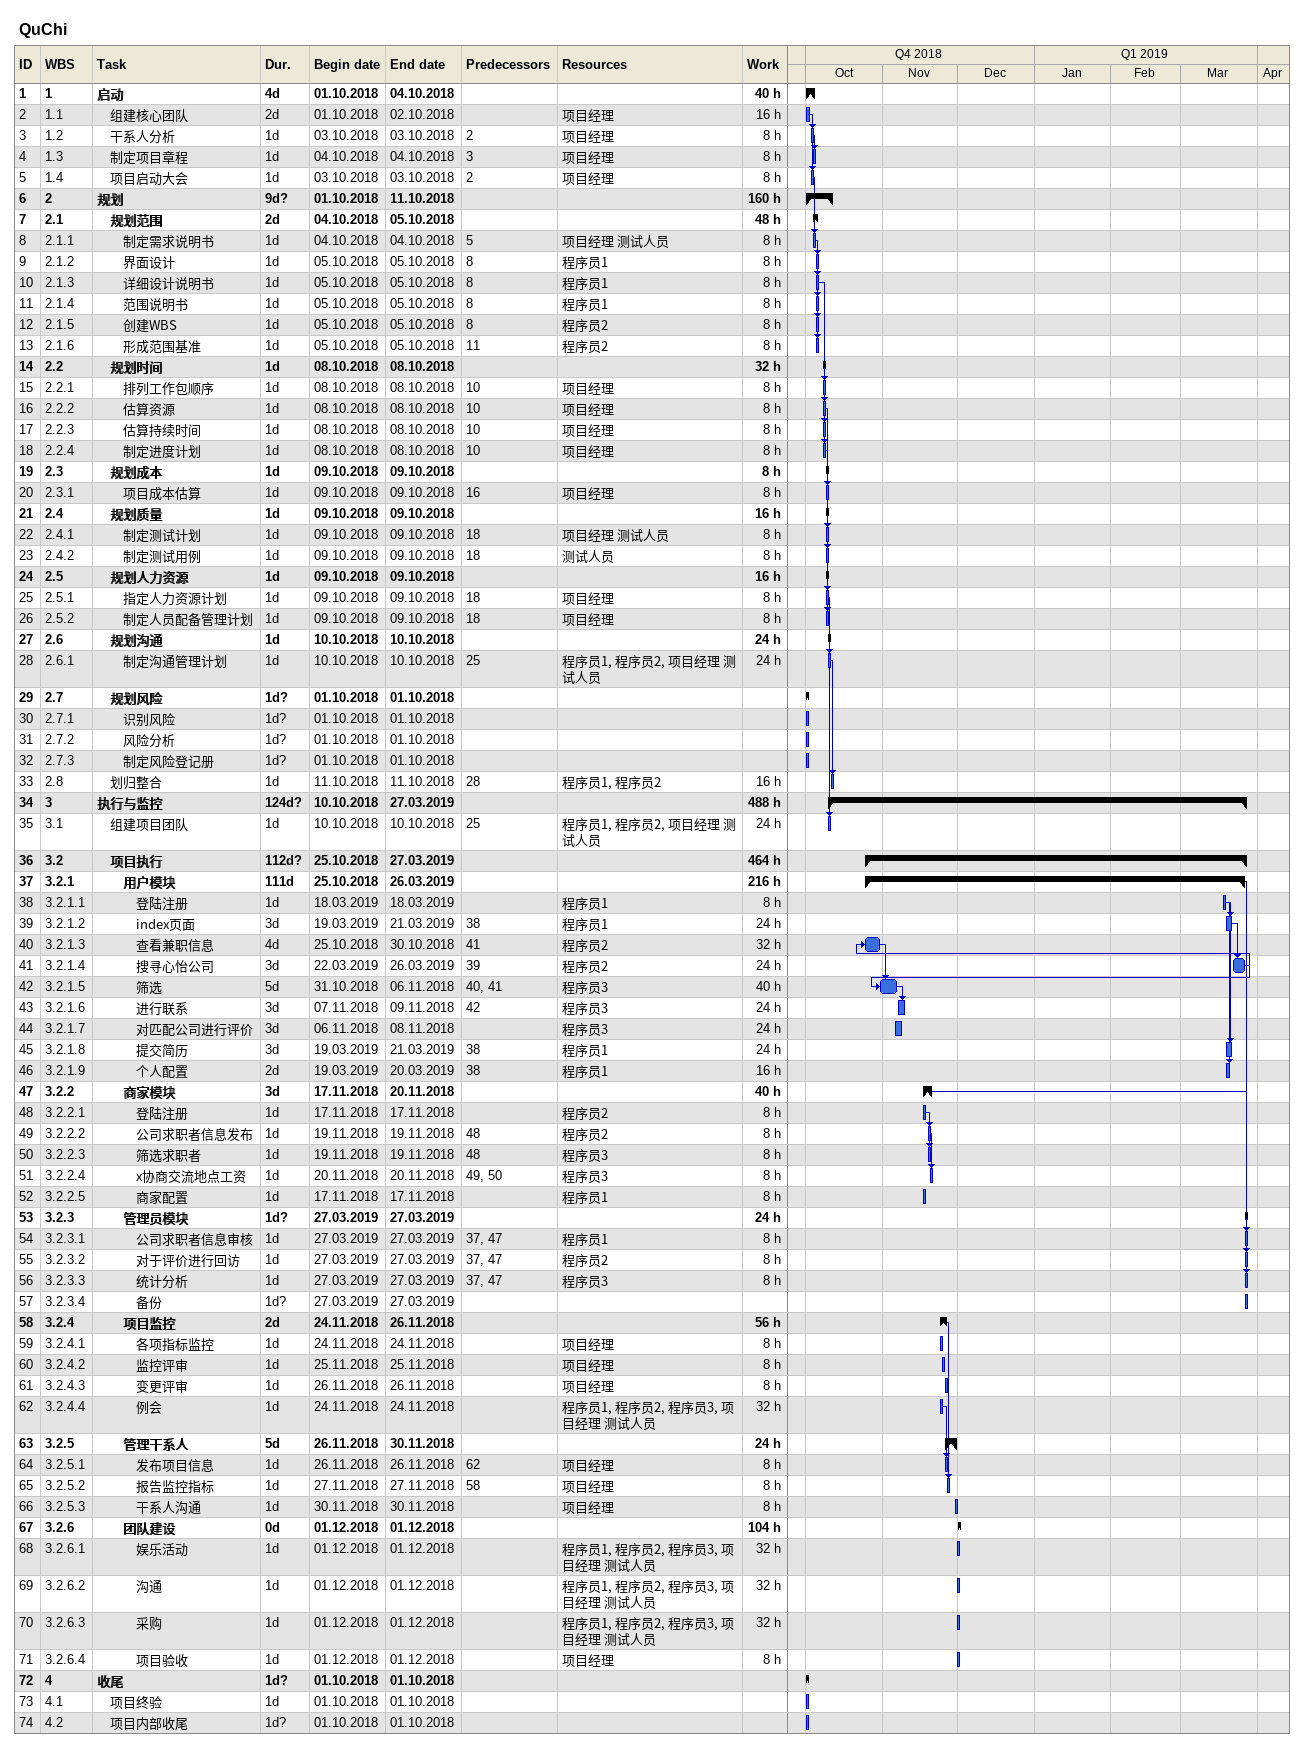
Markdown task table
QuChi

| ID | WBS | Task | Duration | Start | Finish | Predecessors | Resources | Work (h) |
|---|---|---|---|---|---|---|---|---|
| 1 | 1 | **启动** | 4d | 2018-10-01 | 2018-10-04 |  |  | 40 |
| 2 | 1.1 | 组建核心团队 | 2d | 2018-10-01 | 2018-10-02 |  | 项目经理 | 16 |
| 3 | 1.2 | 干系人分析 | 1d | 2018-10-03 | 2018-10-03 | 2 | 项目经理 | 8 |
| 4 | 1.3 | 制定项目章程 | 1d | 2018-10-04 | 2018-10-04 | 3 | 项目经理 | 8 |
| 5 | 1.4 | 项目启动大会 | 1d | 2018-10-03 | 2018-10-03 | 2 | 项目经理 | 8 |
| 6 | 2 | **规划** | 9d? | 2018-10-01 | 2018-10-11 |  |  | 160 |
| 7 | 2.1 | **规划范围** | 2d | 2018-10-04 | 2018-10-05 |  |  | 48 |
| 8 | 2.1.1 | 制定需求说明书 | 1d | 2018-10-04 | 2018-10-04 | 5 | 项目经理 测试人员 | 8 |
| 9 | 2.1.2 | 界面设计 | 1d | 2018-10-05 | 2018-10-05 | 8 | 程序员1 | 8 |
| 10 | 2.1.3 | 详细设计说明书 | 1d | 2018-10-05 | 2018-10-05 | 8 | 程序员1 | 8 |
| 11 | 2.1.4 | 范围说明书 | 1d | 2018-10-05 | 2018-10-05 | 8 | 程序员1 | 8 |
| 12 | 2.1.5 | 创建WBS | 1d | 2018-10-05 | 2018-10-05 | 8 | 程序员2 | 8 |
| 13 | 2.1.6 | 形成范围基准 | 1d | 2018-10-05 | 2018-10-05 | 11 | 程序员2 | 8 |
| 14 | 2.2 | **规划时间** | 1d | 2018-10-08 | 2018-10-08 |  |  | 32 |
| 15 | 2.2.1 | 排列工作包顺序 | 1d | 2018-10-08 | 2018-10-08 | 10 | 项目经理 | 8 |
| 16 | 2.2.2 | 估算资源 | 1d | 2018-10-08 | 2018-10-08 | 10 | 项目经理 | 8 |
| 17 | 2.2.3 | 估算持续时间 | 1d | 2018-10-08 | 2018-10-08 | 10 | 项目经理 | 8 |
| 18 | 2.2.4 | 制定进度计划 | 1d | 2018-10-08 | 2018-10-08 | 10 | 项目经理 | 8 |
| 19 | 2.3 | **规划成本** | 1d | 2018-10-09 | 2018-10-09 |  |  | 8 |
| 20 | 2.3.1 | 项目成本估算 | 1d | 2018-10-09 | 2018-10-09 | 16 | 项目经理 | 8 |
| 21 | 2.4 | **规划质量** | 1d | 2018-10-09 | 2018-10-09 |  |  | 16 |
| 22 | 2.4.1 | 制定测试计划 | 1d | 2018-10-09 | 2018-10-09 | 18 | 项目经理 测试人员 | 8 |
| 23 | 2.4.2 | 制定测试用例 | 1d | 2018-10-09 | 2018-10-09 | 18 | 测试人员 | 8 |
| 24 | 2.5 | **规划人力资源** | 1d | 2018-10-09 | 2018-10-09 |  |  | 16 |
| 25 | 2.5.1 | 指定人力资源计划 | 1d | 2018-10-09 | 2018-10-09 | 18 | 项目经理 | 8 |
| 26 | 2.5.2 | 制定人员配备管理计划 | 1d | 2018-10-09 | 2018-10-09 | 18 | 项目经理 | 8 |
| 27 | 2.6 | **规划沟通** | 1d | 2018-10-10 | 2018-10-10 |  |  | 24 |
| 28 | 2.6.1 | 制定沟通管理计划 | 1d | 2018-10-10 | 2018-10-10 | 25 | 程序员1, 程序员2, 项目经理 测试人员 | 24 |
| 29 | 2.7 | **规划风险** | 1d? | 2018-10-01 | 2018-10-01 |  |  |  |
| 30 | 2.7.1 | 识别风险 | 1d? | 2018-10-01 | 2018-10-01 |  |  |  |
| 31 | 2.7.2 | 风险分析 | 1d? | 2018-10-01 | 2018-10-01 |  |  |  |
| 32 | 2.7.3 | 制定风险登记册 | 1d? | 2018-10-01 | 2018-10-01 |  |  |  |
| 33 | 2.8 | 划归整合 | 1d | 2018-10-11 | 2018-10-11 | 28 | 程序员1, 程序员2 | 16 |
| 34 | 3 | **执行与监控** | 124d? | 2018-10-10 | 2019-03-27 |  |  | 488 |
| 35 | 3.1 | 组建项目团队 | 1d | 2018-10-10 | 2018-10-10 | 25 | 程序员1, 程序员2, 项目经理 测试人员 | 24 |
| 36 | 3.2 | **项目执行** | 112d? | 2018-10-25 | 2019-03-27 |  |  | 464 |
| 37 | 3.2.1 | **用户模块** | 111d | 2018-10-25 | 2019-03-26 |  |  | 216 |
| 38 | 3.2.1.1 | 登陆注册 | 1d | 2019-03-18 | 2019-03-18 |  | 程序员1 | 8 |
| 39 | 3.2.1.2 | index页面 | 3d | 2019-03-19 | 2019-03-21 | 38 | 程序员1 | 24 |
| 40 | 3.2.1.3 | 查看兼职信息 | 4d | 2018-10-25 | 2018-10-30 | 41 | 程序员2 | 32 |
| 41 | 3.2.1.4 | 搜寻心怡公司 | 3d | 2019-03-22 | 2019-03-26 | 39 | 程序员2 | 24 |
| 42 | 3.2.1.5 | 筛选 | 5d | 2018-10-31 | 2018-11-06 | 40, 41 | 程序员3 | 40 |
| 43 | 3.2.1.6 | 进行联系 | 3d | 2018-11-07 | 2018-11-09 | 42 | 程序员3 | 24 |
| 44 | 3.2.1.7 | 对匹配公司进行评价 | 3d | 2018-11-06 | 2018-11-08 |  | 程序员3 | 24 |
| 45 | 3.2.1.8 | 提交简历 | 3d | 2019-03-19 | 2019-03-21 | 38 | 程序员1 | 24 |
| 46 | 3.2.1.9 | 个人配置 | 2d | 2019-03-19 | 2019-03-20 | 38 | 程序员1 | 16 |
| 47 | 3.2.2 | **商家模块** | 3d | 2018-11-17 | 2018-11-20 |  |  | 40 |
| 48 | 3.2.2.1 | 登陆注册 | 1d | 2018-11-17 | 2018-11-17 |  | 程序员2 | 8 |
| 49 | 3.2.2.2 | 公司求职者信息发布 | 1d | 2018-11-19 | 2018-11-19 | 48 | 程序员2 | 8 |
| 50 | 3.2.2.3 | 筛选求职者 | 1d | 2018-11-19 | 2018-11-19 | 48 | 程序员3 | 8 |
| 51 | 3.2.2.4 | x协商交流地点工资 | 1d | 2018-11-20 | 2018-11-20 | 49, 50 | 程序员3 | 8 |
| 52 | 3.2.2.5 | 商家配置 | 1d | 2018-11-17 | 2018-11-17 |  | 程序员1 | 8 |
| 53 | 3.2.3 | **管理员模块** | 1d? | 2019-03-27 | 2019-03-27 |  |  | 24 |
| 54 | 3.2.3.1 | 公司求职者信息审核 | 1d | 2019-03-27 | 2019-03-27 | 37, 47 | 程序员1 | 8 |
| 55 | 3.2.3.2 | 对于评价进行回访 | 1d | 2019-03-27 | 2019-03-27 | 37, 47 | 程序员2 | 8 |
| 56 | 3.2.3.3 | 统计分析 | 1d | 2019-03-27 | 2019-03-27 | 37, 47 | 程序员3 | 8 |
| 57 | 3.2.3.4 | 备份 | 1d? | 2019-03-27 | 2019-03-27 |  |  |  |
| 58 | 3.2.4 | **项目监控** | 2d | 2018-11-24 | 2018-11-26 |  |  | 56 |
| 59 | 3.2.4.1 | 各项指标监控 | 1d | 2018-11-24 | 2018-11-24 |  | 项目经理 | 8 |
| 60 | 3.2.4.2 | 监控评审 | 1d | 2018-11-25 | 2018-11-25 |  | 项目经理 | 8 |
| 61 | 3.2.4.3 | 变更评审 | 1d | 2018-11-26 | 2018-11-26 |  | 项目经理 | 8 |
| 62 | 3.2.4.4 | 例会 | 1d | 2018-11-24 | 2018-11-24 |  | 程序员1, 程序员2, 程序员3, 项目经理 测试人员 | 32 |
| 63 | 3.2.5 | **管理干系人** | 5d | 2018-11-26 | 2018-11-30 |  |  | 24 |
| 64 | 3.2.5.1 | 发布项目信息 | 1d | 2018-11-26 | 2018-11-26 | 62 | 项目经理 | 8 |
| 65 | 3.2.5.2 | 报告监控指标 | 1d | 2018-11-27 | 2018-11-27 | 58 | 项目经理 | 8 |
| 66 | 3.2.5.3 | 干系人沟通 | 1d | 2018-11-30 | 2018-11-30 |  | 项目经理 | 8 |
| 67 | 3.2.6 | **团队建设** | 0d | 2018-12-01 | 2018-12-01 |  |  | 104 |
| 68 | 3.2.6.1 | 娱乐活动 | 1d | 2018-12-01 | 2018-12-01 |  | 程序员1, 程序员2, 程序员3, 项目经理 测试人员 | 32 |
| 69 | 3.2.6.2 | 沟通 | 1d | 2018-12-01 | 2018-12-01 |  | 程序员1, 程序员2, 程序员3, 项目经理 测试人员 | 32 |
| 70 | 3.2.6.3 | 采购 | 1d | 2018-12-01 | 2018-12-01 |  | 程序员1, 程序员2, 程序员3, 项目经理 测试人员 | 32 |
| 71 | 3.2.6.4 | 项目验收 | 1d | 2018-12-01 | 2018-12-01 |  | 项目经理 | 8 |
| 72 | 4 | **收尾** | 1d? | 2018-10-01 | 2018-10-01 |  |  |  |
| 73 | 4.1 | 项目终验 | 1d | 2018-10-01 | 2018-10-01 |  |  |  |
| 74 | 4.2 | 项目内部收尾 | 1d? | 2018-10-01 | 2018-10-01 |  |  |  |
